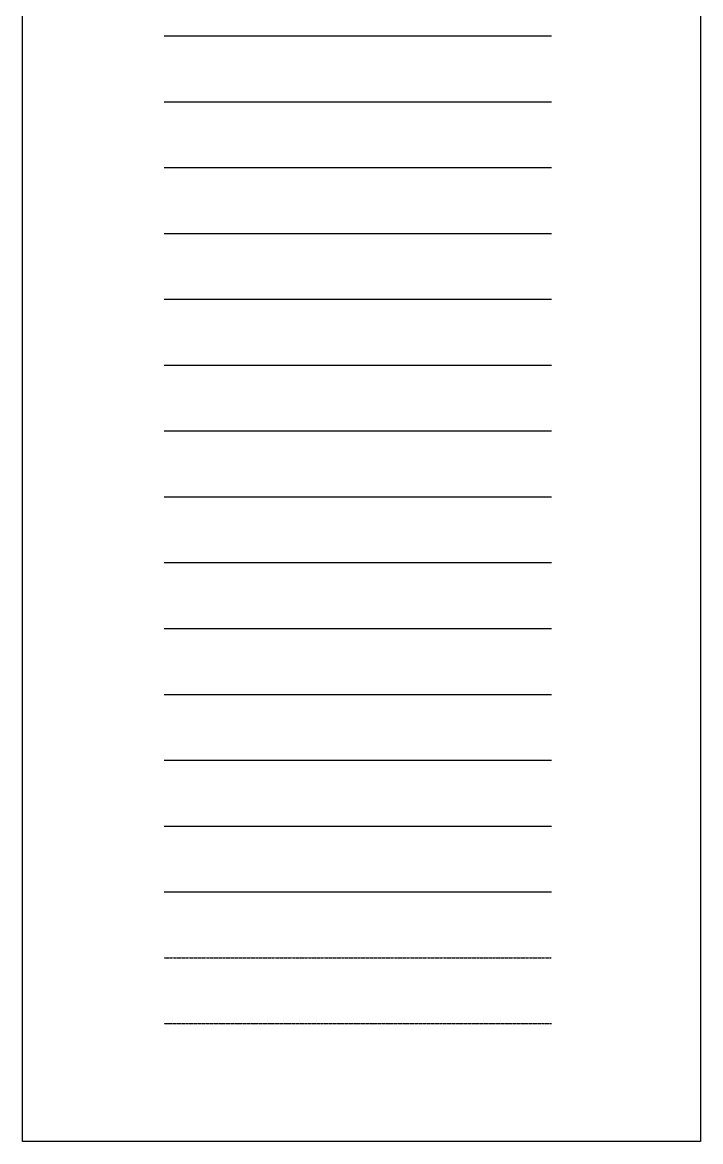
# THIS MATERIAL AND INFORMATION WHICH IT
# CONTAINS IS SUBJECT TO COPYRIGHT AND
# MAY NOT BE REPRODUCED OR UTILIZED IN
# Model space of a CAD drawing. Header units: metres. Extents: x -275466 to 90519, y -3176 to 139523.
# Drawn here: x -275466 to -257941, y 23413 to 52310 of the extents above; entities that cross this region are included whole.
import ezdxf

# ---------------------------------------------------------------- set-up
doc = ezdxf.new("R2010")
doc.units = ezdxf.units.M
for name, pattern in [('CENTER', [2, 1.25, -0.25, 0.25, -0.25]), ('CONTINU', [0]), ('VB-dash1.2', [2, 1.2, -0.8])]:
    doc.linetypes.add(name, pattern=pattern)
for name, color, linetype in [('GCE0003_SC_Plan L0 - 0.35', 3, 'Continuous'), ('GCE8055_GT_Notes', 3, 'Continuous'), ('GCE8081_GT_0.18', 8, 'CONTINU'), ('GCE8082_GT_0.25', 1, 'CONTINU'), ('GCE8083_GT_0.35', 3, 'CONTINU'), ('GCE8084_GT_0.4', 5, 'CONTINU'), ('GCE8085_GT_0.5', 2, 'CONTINU'), ('GCE8086_GT_Title Block', 7, 'CONTINU'), ('GCE8100_GD_General', 3, 'Continuous'), ('GCE9001_GA_0.18', 7, 'Continuous'), ('GCE9002_GA_0.25', 1, 'Continuous'), ('GCE9003_GA_0.35', 3, 'Continuous'), ('GCE9004_GA_0.5', 2, 'Continuous'), ('GCE9005_GA_Hidden', 7, 'VB-dash1.2'), ('GENERAL_WORKING_AND_SCRAT1', 1, 'CENTER')]:
    doc.layers.add(name, color=color, linetype=linetype)

msp = doc.modelspace()

# ---------------------------------------------------------------- linework, layer by layer
at = {"layer": 'GCE0003_SC_Plan L0 - 0.35'}
msp.add_lwpolyline([(-275465.7, 106309.1), (-257941.4, 106309.1), (-257941.4, 23413), (-275465.7, 23413)], close=True, dxfattribs=at)
at = {"layer": 'GCE8055_GT_Notes'}
msp.add_lwpolyline([(-271798.4, 48561.2), (-261798.4, 48561.2)], dxfattribs=at)
at = {"layer": 'GCE8081_GT_0.18'}
msp.add_lwpolyline([(-271798.4, 46861.2), (-261798.4, 46861.2)], dxfattribs=at)
at = {"layer": 'GCE8082_GT_0.25'}
msp.add_lwpolyline([(-271798.4, 45161.2), (-261798.4, 45161.2)], dxfattribs=at)
at = {"layer": 'GCE8083_GT_0.35'}
for points in [[(-271798.4, 51961.2), (-261798.4, 51961.2)], [(-271798.4, 43461.2), (-261798.4, 43461.2)]]:
    msp.add_lwpolyline(points, dxfattribs=at)
at = {"layer": 'GCE8084_GT_0.4'}
for points in [[(-271798.4, 50261.2), (-261798.4, 50261.2)], [(-271798.4, 41761.2), (-261798.4, 41761.2)]]:
    msp.add_lwpolyline(points, dxfattribs=at)
at = {"layer": 'GCE8085_GT_0.5'}
msp.add_lwpolyline([(-271798.4, 40061.2), (-261798.4, 40061.2)], dxfattribs=at)
at = {"layer": 'GCE8086_GT_Title Block'}
msp.add_lwpolyline([(-271798.4, 38361.2), (-261798.4, 38361.2)], dxfattribs=at)
at = {"layer": 'GCE8100_GD_General'}
msp.add_lwpolyline([(-271798.4, 36661.2), (-261798.4, 36661.2)], dxfattribs=at)
at = {"layer": 'GCE9001_GA_0.18'}
msp.add_lwpolyline([(-271798.4, 34961.2), (-261798.4, 34961.2)], dxfattribs=at)
at = {"layer": 'GCE9002_GA_0.25'}
msp.add_lwpolyline([(-271798.4, 33261.2), (-261798.4, 33261.2)], dxfattribs=at)
at = {"layer": 'GCE9003_GA_0.35'}
msp.add_lwpolyline([(-271798.4, 31561.2), (-261798.4, 31561.2)], dxfattribs=at)
at = {"layer": 'GCE9004_GA_0.5'}
msp.add_lwpolyline([(-271798.4, 29861.2), (-261798.4, 29861.2)], dxfattribs=at)
at = {"layer": 'GCE9005_GA_Hidden'}
msp.add_lwpolyline([(-271798.4, 28161.2), (-261798.4, 28161.2)], dxfattribs=at)
at = {"layer": 'GENERAL_WORKING_AND_SCRAT1'}
msp.add_lwpolyline([(-271798.4, 26461.2), (-261798.4, 26461.2)], dxfattribs=at)

doc.saveas('drawing.dxf')
